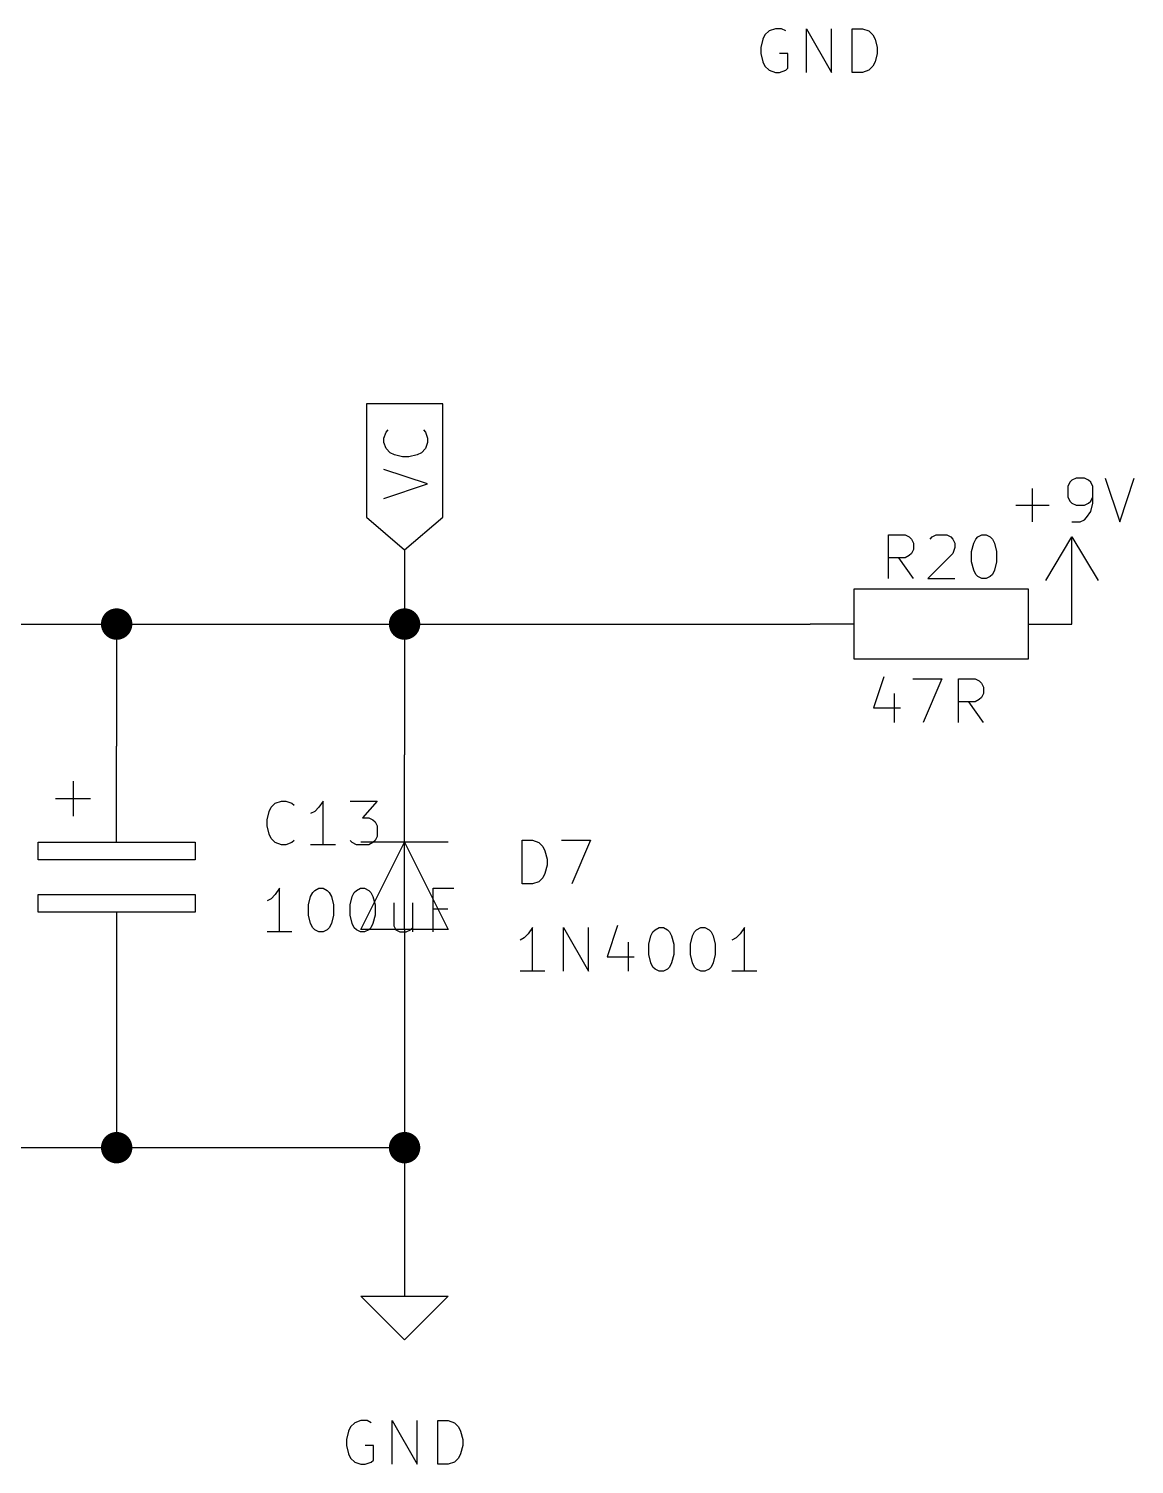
# Model space of a CAD drawing. Extents: x 0.4 to 11.3, y -11.3 to -0.4.
# Drawn here: x 7.714 to 8.981, y -5.338 to -3.693 of the extents above; entities that cross this region are included whole.
import ezdxf

# ---------------------------------------------------------------- set-up
doc = ezdxf.new("R2010")
doc.units = 0
doc.header["$MEASUREMENT"] = 0
for name, color, linetype in [('CYAN2', 4, 'CONTINUOUS'), ('GREEN3', 91, 'CONTINUOUS'), ('RED2', 1, 'CONTINUOUS')]:
    doc.layers.add(name, color=color, linetype=linetype)

msp = doc.modelspace()

# ---------------------------------------------------------------- linework, layer by layer
at = {"layer": 'CYAN2', "linetype": 'CONTINUOUS'}
for p, q in [((8.55809, -3.69995), (8.55571, -3.70471)), ((8.55809, -3.69995), (8.55571, -3.70471)), ((8.56286, -3.69519), (8.55809, -3.69995)), ((8.56286, -3.69519), (8.55809, -3.69995)), ((8.57, -3.6928), (8.56286, -3.69519)), ((8.57, -3.6928), (8.56286, -3.69519)), ((8.57714, -3.6928), (8.57, -3.6928)), ((8.57714, -3.6928), (8.57, -3.6928)), ((8.58191, -3.69519), (8.57714, -3.6928)), ((8.58191, -3.69519), (8.57714, -3.6928)), ((8.60571, -3.7428), (8.60571, -3.6928)), ((8.60571, -3.6928), (8.63428, -3.7428)), ((8.60571, -3.7428), (8.60571, -3.6928)), ((8.60571, -3.6928), (8.63428, -3.7428)), ((8.63428, -3.7428), (8.63428, -3.6928)), ((8.63428, -3.7428), (8.63428, -3.6928)), ((8.65809, -3.7428), (8.65809, -3.6928)), ((8.65809, -3.6928), (8.67, -3.6928)), ((8.65809, -3.7428), (8.65809, -3.6928)), ((8.65809, -3.6928), (8.67, -3.6928)), ((8.67, -3.6928), (8.67714, -3.69519)), ((8.67, -3.6928), (8.67714, -3.69519)), ((8.67714, -3.69519), (8.68191, -3.69995)), ((8.67714, -3.69519), (8.68191, -3.69995)), ((8.68191, -3.69995), (8.68429, -3.70471)), ((8.68191, -3.69995), (8.68429, -3.70471)), ((8.55571, -3.70471), (8.55333, -3.71423)), ((8.55571, -3.70471), (8.55333, -3.71423)), ((8.55333, -3.71423), (8.55333, -3.72137)), ((8.55333, -3.71423), (8.55333, -3.72137)), ((8.68429, -3.70471), (8.68667, -3.71423)), ((8.68429, -3.70471), (8.68667, -3.71423)), ((8.68667, -3.71423), (8.68667, -3.72137)), ((8.68667, -3.71423), (8.68667, -3.72137)), ((8.55333, -3.72137), (8.55571, -3.7309)), ((8.55333, -3.72137), (8.55571, -3.7309)), ((8.55571, -3.7309), (8.55809, -3.73566)), ((8.55571, -3.7309), (8.55809, -3.73566)), ((8.58428, -3.72137), (8.57476, -3.72137)), ((8.58428, -3.72137), (8.57476, -3.72137)), ((8.58428, -3.73804), (8.58428, -3.72137)), ((8.58428, -3.73804), (8.58428, -3.72137)), ((8.68429, -3.7309), (8.68191, -3.73566)), ((8.68429, -3.7309), (8.68191, -3.73566)), ((8.68667, -3.72137), (8.68429, -3.7309)), ((8.68667, -3.72137), (8.68429, -3.7309)), ((8.55809, -3.73566), (8.56286, -3.74043)), ((8.55809, -3.73566), (8.56286, -3.74043)), ((8.56286, -3.74043), (8.57, -3.7428)), ((8.56286, -3.74043), (8.57, -3.7428)), ((8.57, -3.7428), (8.57476, -3.7428)), ((8.57, -3.7428), (8.57476, -3.7428)), ((8.57476, -3.7428), (8.58191, -3.74043)), ((8.57476, -3.7428), (8.58191, -3.74043)), ((8.58191, -3.74043), (8.58428, -3.73804)), ((8.58191, -3.74043), (8.58428, -3.73804)), ((8.67, -3.7428), (8.65809, -3.7428)), ((8.67, -3.7428), (8.65809, -3.7428)), ((8.67714, -3.74043), (8.67, -3.7428)), ((8.67714, -3.74043), (8.67, -3.7428)), ((8.68191, -3.73566), (8.67714, -3.74043)), ((8.68191, -3.73566), (8.67714, -3.74043)), ((8.91, -4.21019), (8.90762, -4.21257)), ((8.91, -4.21019), (8.90762, -4.21257)), ((8.91476, -4.2078), (8.91, -4.21019)), ((8.91476, -4.2078), (8.91, -4.21019)), ((8.92429, -4.2078), (8.91476, -4.2078)), ((8.92429, -4.2078), (8.91476, -4.2078)), ((8.92905, -4.21019), (8.92429, -4.2078)), ((8.92905, -4.21019), (8.92429, -4.2078)), ((8.93143, -4.21257), (8.92905, -4.21019)), ((8.93143, -4.21257), (8.92905, -4.21019)), ((8.94809, -4.2078), (8.96476, -4.2578)), ((8.94809, -4.2078), (8.96476, -4.2578)), ((8.96476, -4.2578), (8.98143, -4.2078)), ((8.96476, -4.2578), (8.98143, -4.2078)), ((8.86476, -4.2578), (8.86476, -4.21971)), ((8.86476, -4.2578), (8.86476, -4.21971)), ((8.90762, -4.21257), (8.90524, -4.21733)), ((8.90762, -4.21257), (8.90524, -4.21733)), ((8.90524, -4.21733), (8.90524, -4.22923)), ((8.90524, -4.21733), (8.90524, -4.22923)), ((8.93381, -4.21733), (8.93143, -4.21257)), ((8.93381, -4.21733), (8.93143, -4.21257)), ((8.93381, -4.23637), (8.93381, -4.21733)), ((8.93381, -4.23637), (8.93381, -4.21733)), ((8.84571, -4.23876), (8.88381, -4.23876)), ((8.84571, -4.23876), (8.88381, -4.23876)), ((8.90524, -4.22923), (8.90762, -4.234)), ((8.90524, -4.22923), (8.90762, -4.234)), ((8.90762, -4.234), (8.91, -4.23637)), ((8.90762, -4.234), (8.91, -4.23637)), ((8.91, -4.23637), (8.91476, -4.23876)), ((8.91, -4.23637), (8.91476, -4.23876)), ((8.91476, -4.23876), (8.92429, -4.23876)), ((8.91476, -4.23876), (8.92429, -4.23876)), ((8.92429, -4.23876), (8.92905, -4.23637)), ((8.92429, -4.23876), (8.92905, -4.23637)), ((8.92905, -4.23637), (8.93143, -4.234)), ((8.92905, -4.23637), (8.93143, -4.234)), ((8.93143, -4.234), (8.93381, -4.22923)), ((8.93143, -4.234), (8.93381, -4.22923)), ((8.93143, -4.2459), (8.93381, -4.23637)), ((8.93143, -4.2459), (8.93381, -4.23637)), ((8.91, -4.2578), (8.91952, -4.2578)), ((8.91, -4.2578), (8.91952, -4.2578)), ((8.91952, -4.2578), (8.92429, -4.25543)), ((8.91952, -4.2578), (8.92429, -4.25543)), ((8.92429, -4.25543), (8.92667, -4.25304)), ((8.92429, -4.25543), (8.92667, -4.25304)), ((8.92667, -4.25304), (8.93143, -4.2459)), ((8.92667, -4.25304), (8.93143, -4.2459)), ((8.69972, -4.3228), (8.69972, -4.2728)), ((8.69972, -4.2728), (8.71876, -4.2728)), ((8.69972, -4.3228), (8.69972, -4.2728)), ((8.69972, -4.2728), (8.71876, -4.2728)), ((8.71876, -4.2728), (8.72353, -4.27519)), ((8.71876, -4.2728), (8.72353, -4.27519)), ((8.72353, -4.27519), (8.72591, -4.27757)), ((8.72353, -4.27519), (8.72591, -4.27757)), ((8.74734, -4.27757), (8.74972, -4.27519)), ((8.74734, -4.27757), (8.74972, -4.27519)), ((8.74972, -4.27519), (8.75448, -4.2728)), ((8.74972, -4.27519), (8.75448, -4.2728)), ((8.75448, -4.2728), (8.76639, -4.2728)), ((8.75448, -4.2728), (8.76639, -4.2728)), ((8.76639, -4.2728), (8.77115, -4.27519)), ((8.76639, -4.2728), (8.77115, -4.27519)), ((8.77115, -4.27519), (8.77353, -4.27757)), ((8.77115, -4.27519), (8.77353, -4.27757)), ((8.79972, -4.27757), (8.8021, -4.27519)), ((8.79972, -4.27757), (8.8021, -4.27519)), ((8.8021, -4.27519), (8.80686, -4.2728)), ((8.8021, -4.27519), (8.80686, -4.2728)), ((8.80686, -4.2728), (8.81162, -4.2728)), ((8.80686, -4.2728), (8.81162, -4.2728)), ((8.81162, -4.2728), (8.81638, -4.27519)), ((8.81162, -4.2728), (8.81638, -4.27519)), ((8.81638, -4.27519), (8.81876, -4.27757)), ((8.81638, -4.27519), (8.81876, -4.27757)), ((8.72591, -4.27757), (8.72829, -4.28233)), ((8.72591, -4.27757), (8.72829, -4.28233)), ((8.72829, -4.28947), (8.72591, -4.29423)), ((8.72829, -4.28947), (8.72591, -4.29423)), ((8.72829, -4.28233), (8.72829, -4.28947)), ((8.72829, -4.28233), (8.72829, -4.28947)), ((8.77353, -4.27757), (8.77591, -4.28233)), ((8.77353, -4.27757), (8.77591, -4.28233)), ((8.77591, -4.28709), (8.77353, -4.29423)), ((8.77591, -4.28709), (8.77353, -4.29423)), ((8.77591, -4.28233), (8.77591, -4.28709)), ((8.77591, -4.28233), (8.77591, -4.28709)), ((8.79496, -4.29185), (8.79733, -4.28233)), ((8.79496, -4.29185), (8.79733, -4.28233)), ((8.79496, -4.30376), (8.79496, -4.29185)), ((8.79496, -4.30376), (8.79496, -4.29185)), ((8.79733, -4.28233), (8.79972, -4.27757)), ((8.79733, -4.28233), (8.79972, -4.27757)), ((8.81876, -4.27757), (8.82115, -4.28233)), ((8.81876, -4.27757), (8.82115, -4.28233)), ((8.82115, -4.28233), (8.82353, -4.29185)), ((8.82115, -4.28233), (8.82353, -4.29185)), ((8.82353, -4.29185), (8.82353, -4.30376)), ((8.82353, -4.29185), (8.82353, -4.30376)), ((8.71876, -4.299), (8.69972, -4.299)), ((8.71876, -4.299), (8.69972, -4.299)), ((8.72829, -4.3228), (8.71162, -4.299)), ((8.72829, -4.3228), (8.71162, -4.299)), ((8.72353, -4.29661), (8.71876, -4.299)), ((8.72353, -4.29661), (8.71876, -4.299)), ((8.72591, -4.29423), (8.72353, -4.29661)), ((8.72591, -4.29423), (8.72353, -4.29661)), ((8.77353, -4.29423), (8.74496, -4.3228)), ((8.77353, -4.29423), (8.74496, -4.3228)), ((8.79733, -4.31328), (8.79496, -4.30376)), ((8.79733, -4.31328), (8.79496, -4.30376)), ((8.82353, -4.30376), (8.82115, -4.31328)), ((8.82353, -4.30376), (8.82115, -4.31328)), ((8.74496, -4.3228), (8.77591, -4.3228)), ((8.74496, -4.3228), (8.77591, -4.3228)), ((8.79972, -4.31804), (8.79733, -4.31328)), ((8.79972, -4.31804), (8.79733, -4.31328)), ((8.8021, -4.32043), (8.79972, -4.31804)), ((8.8021, -4.32043), (8.79972, -4.31804)), ((8.80686, -4.3228), (8.8021, -4.32043)), ((8.80686, -4.3228), (8.8021, -4.32043)), ((8.81162, -4.3228), (8.80686, -4.3228)), ((8.81162, -4.3228), (8.80686, -4.3228)), ((8.81638, -4.32043), (8.81162, -4.3228)), ((8.81638, -4.32043), (8.81162, -4.3228)), ((8.81876, -4.31804), (8.81638, -4.32043)), ((8.81876, -4.31804), (8.81638, -4.32043)), ((8.82115, -4.31328), (8.81876, -4.31804)), ((8.82115, -4.31328), (8.81876, -4.31804)), ((8.69424, -4.43543), (8.68234, -4.47114)), ((8.69424, -4.43543), (8.68234, -4.47114)), ((8.72757, -4.4378), (8.76091, -4.4378)), ((8.72757, -4.4378), (8.76091, -4.4378)), ((8.76091, -4.4378), (8.73948, -4.4878)), ((8.76091, -4.4378), (8.73948, -4.4878)), ((8.77995, -4.4878), (8.77995, -4.4378)), ((8.77995, -4.4378), (8.799, -4.4378)), ((8.77995, -4.4878), (8.77995, -4.4378)), ((8.77995, -4.4378), (8.799, -4.4378)), ((8.799, -4.4378), (8.80376, -4.44019)), ((8.799, -4.4378), (8.80376, -4.44019)), ((8.80376, -4.44019), (8.80615, -4.44257)), ((8.80376, -4.44019), (8.80615, -4.44257)), ((8.70615, -4.45447), (8.70615, -4.4878)), ((8.70615, -4.45447), (8.70615, -4.4878)), ((8.80615, -4.44257), (8.80852, -4.44733)), ((8.80615, -4.44257), (8.80852, -4.44733)), ((8.80852, -4.45447), (8.80615, -4.45923)), ((8.80852, -4.45447), (8.80615, -4.45923)), ((8.80852, -4.44733), (8.80852, -4.45447)), ((8.80852, -4.44733), (8.80852, -4.45447)), ((8.68234, -4.47114), (8.71329, -4.47114)), ((8.68234, -4.47114), (8.71329, -4.47114)), ((8.799, -4.464), (8.77995, -4.464)), ((8.799, -4.464), (8.77995, -4.464)), ((8.80852, -4.4878), (8.79186, -4.464)), ((8.80852, -4.4878), (8.79186, -4.464)), ((8.80376, -4.46161), (8.799, -4.464)), ((8.80376, -4.46161), (8.799, -4.464)), ((8.80615, -4.45923), (8.80376, -4.46161)), ((8.80615, -4.45923), (8.80376, -4.46161)), ((7.98972, -4.58971), (7.9921, -4.58495)), ((7.98972, -4.58971), (7.9921, -4.58495)), ((7.9921, -4.58495), (7.99686, -4.58019)), ((7.9921, -4.58495), (7.99686, -4.58019)), ((7.99686, -4.58019), (8.004, -4.5778)), ((7.99686, -4.58019), (8.004, -4.5778)), ((8.004, -4.5778), (8.00876, -4.5778)), ((8.004, -4.5778), (8.00876, -4.5778)), ((8.00876, -4.5778), (8.01591, -4.58019)), ((8.00876, -4.5778), (8.01591, -4.58019)), ((8.01591, -4.58019), (8.01829, -4.58257)), ((8.01591, -4.58019), (8.01829, -4.58257)), ((8.04686, -4.58495), (8.0421, -4.58971)), ((8.04686, -4.58495), (8.0421, -4.58971)), ((8.05162, -4.5778), (8.04686, -4.58495)), ((8.05162, -4.5778), (8.04686, -4.58495)), ((8.05162, -4.6278), (8.05162, -4.5778)), ((8.05162, -4.6278), (8.05162, -4.5778)), ((8.08257, -4.5778), (8.11353, -4.5778)), ((8.08257, -4.5778), (8.11353, -4.5778)), ((8.11353, -4.5778), (8.09686, -4.59685)), ((8.11353, -4.5778), (8.09686, -4.59685)), ((7.98734, -4.59923), (7.98972, -4.58971)), ((7.98734, -4.59923), (7.98972, -4.58971)), ((7.98734, -4.60637), (7.98734, -4.59923)), ((7.98734, -4.60637), (7.98734, -4.59923)), ((8.0421, -4.58971), (8.03734, -4.59209)), ((8.0421, -4.58971), (8.03734, -4.59209)), ((8.09686, -4.59685), (8.104, -4.59685)), ((8.09686, -4.59685), (8.104, -4.59685)), ((8.104, -4.59685), (8.10876, -4.59923)), ((8.104, -4.59685), (8.10876, -4.59923)), ((8.10876, -4.59923), (8.11115, -4.60161)), ((8.10876, -4.59923), (8.11115, -4.60161)), ((8.11115, -4.60161), (8.11353, -4.60637)), ((8.11115, -4.60161), (8.11353, -4.60637)), ((7.98972, -4.6159), (7.98734, -4.60637)), ((7.98972, -4.6159), (7.98734, -4.60637)), ((7.9921, -4.62066), (7.98972, -4.6159)), ((7.9921, -4.62066), (7.98972, -4.6159)), ((7.99686, -4.62543), (7.9921, -4.62066)), ((7.99686, -4.62543), (7.9921, -4.62066)), ((8.11353, -4.61828), (8.11115, -4.62304)), ((8.11353, -4.61828), (8.11115, -4.62304)), ((8.11353, -4.60637), (8.11353, -4.61828)), ((8.11353, -4.60637), (8.11353, -4.61828)), ((8.004, -4.6278), (7.99686, -4.62543)), ((8.004, -4.6278), (7.99686, -4.62543)), ((8.00876, -4.6278), (8.004, -4.6278)), ((8.00876, -4.6278), (8.004, -4.6278)), ((8.01591, -4.62543), (8.00876, -4.6278)), ((8.01591, -4.62543), (8.00876, -4.6278)), ((8.01829, -4.62304), (8.01591, -4.62543)), ((8.01829, -4.62304), (8.01591, -4.62543)), ((8.06591, -4.6278), (8.03734, -4.6278)), ((8.06591, -4.6278), (8.03734, -4.6278)), ((8.08496, -4.62543), (8.08257, -4.62304)), ((8.08496, -4.62543), (8.08257, -4.62304)), ((8.08972, -4.6278), (8.08496, -4.62543)), ((8.08972, -4.6278), (8.08496, -4.62543)), ((8.104, -4.6278), (8.08972, -4.6278)), ((8.104, -4.6278), (8.08972, -4.6278)), ((8.10876, -4.62543), (8.104, -4.6278)), ((8.10876, -4.62543), (8.104, -4.6278)), ((8.11115, -4.62304), (8.10876, -4.62543)), ((8.11115, -4.62304), (8.10876, -4.62543)), ((8.27972, -4.6728), (8.27972, -4.6228)), ((8.27972, -4.6228), (8.29162, -4.6228)), ((8.27972, -4.6728), (8.27972, -4.6228)), ((8.27972, -4.6228), (8.29162, -4.6228)), ((8.29162, -4.6228), (8.29876, -4.62519)), ((8.29162, -4.6228), (8.29876, -4.62519)), ((8.29876, -4.62519), (8.30353, -4.62995)), ((8.29876, -4.62519), (8.30353, -4.62995)), ((8.30353, -4.62995), (8.30591, -4.63471)), ((8.30353, -4.62995), (8.30591, -4.63471)), ((8.30591, -4.63471), (8.30829, -4.64423)), ((8.30591, -4.63471), (8.30829, -4.64423)), ((8.32496, -4.6228), (8.35829, -4.6228)), ((8.32496, -4.6228), (8.35829, -4.6228)), ((8.35829, -4.6228), (8.33686, -4.6728)), ((8.35829, -4.6228), (8.33686, -4.6728)), ((8.30829, -4.65137), (8.30591, -4.6609)), ((8.30829, -4.65137), (8.30591, -4.6609)), ((8.30829, -4.64423), (8.30829, -4.65137)), ((8.30829, -4.64423), (8.30829, -4.65137)), ((8.29876, -4.67043), (8.29162, -4.6728)), ((8.29876, -4.67043), (8.29162, -4.6728)), ((8.30353, -4.66566), (8.29876, -4.67043)), ((8.30353, -4.66566), (8.29876, -4.67043)), ((8.30591, -4.6609), (8.30353, -4.66566)), ((8.30591, -4.6609), (8.30353, -4.66566)), ((7.99686, -4.68495), (7.9921, -4.68971)), ((7.99686, -4.68495), (7.9921, -4.68971)), ((8.00162, -4.6778), (7.99686, -4.68495)), ((8.00162, -4.6778), (7.99686, -4.68495)), ((8.00162, -4.7278), (8.00162, -4.6778)), ((8.00162, -4.7278), (8.00162, -4.6778)), ((8.03496, -4.69685), (8.03733, -4.68733)), ((8.03496, -4.69685), (8.03733, -4.68733)), ((8.03733, -4.68733), (8.03972, -4.68257)), ((8.03733, -4.68733), (8.03972, -4.68257)), ((8.03972, -4.68257), (8.0421, -4.68019)), ((8.03972, -4.68257), (8.0421, -4.68019)), ((8.0421, -4.68019), (8.04686, -4.6778)), ((8.0421, -4.68019), (8.04686, -4.6778)), ((8.04686, -4.6778), (8.05162, -4.6778)), ((8.04686, -4.6778), (8.05162, -4.6778)), ((8.05162, -4.6778), (8.05638, -4.68019)), ((8.05162, -4.6778), (8.05638, -4.68019)), ((8.05638, -4.68019), (8.05876, -4.68257)), ((8.05638, -4.68019), (8.05876, -4.68257)), ((8.05876, -4.68257), (8.06115, -4.68733)), ((8.05876, -4.68257), (8.06115, -4.68733)), ((8.06115, -4.68733), (8.06353, -4.69685)), ((8.06115, -4.68733), (8.06353, -4.69685)), ((8.08257, -4.69685), (8.08495, -4.68733)), ((8.08257, -4.69685), (8.08495, -4.68733)), ((8.08495, -4.68733), (8.08733, -4.68257)), ((8.08495, -4.68733), (8.08733, -4.68257)), ((8.08733, -4.68257), (8.08972, -4.68019)), ((8.08733, -4.68257), (8.08972, -4.68019)), ((8.08972, -4.68019), (8.09448, -4.6778)), ((8.08972, -4.68019), (8.09448, -4.6778)), ((8.09448, -4.6778), (8.09924, -4.6778)), ((8.09448, -4.6778), (8.09924, -4.6778)), ((8.09924, -4.6778), (8.104, -4.68019)), ((8.09924, -4.6778), (8.104, -4.68019)), ((8.104, -4.68019), (8.10638, -4.68257)), ((8.104, -4.68019), (8.10638, -4.68257)), ((8.10638, -4.68257), (8.10876, -4.68733)), ((8.10638, -4.68257), (8.10876, -4.68733)), ((8.10876, -4.68733), (8.11115, -4.69685)), ((8.10876, -4.68733), (8.11115, -4.69685)), ((8.17781, -4.7278), (8.17781, -4.6778)), ((8.17781, -4.6778), (8.20162, -4.6778)), ((8.17781, -4.7278), (8.17781, -4.6778)), ((8.17781, -4.6778), (8.20162, -4.6778)), ((8.29162, -4.6728), (8.27972, -4.6728)), ((8.29162, -4.6728), (8.27972, -4.6728)), ((7.9921, -4.68971), (7.98734, -4.69209)), ((7.9921, -4.68971), (7.98734, -4.69209)), ((8.03496, -4.70876), (8.03496, -4.69685)), ((8.03496, -4.70876), (8.03496, -4.69685)), ((8.06353, -4.69685), (8.06353, -4.70876)), ((8.06353, -4.69685), (8.06353, -4.70876)), ((8.08257, -4.70876), (8.08257, -4.69685)), ((8.08257, -4.70876), (8.08257, -4.69685)), ((8.11115, -4.69685), (8.11115, -4.70876)), ((8.11115, -4.69685), (8.11115, -4.70876)), ((8.13257, -4.69447), (8.13257, -4.72066)), ((8.13257, -4.69447), (8.13257, -4.72066)), ((8.154, -4.69447), (8.154, -4.7278)), ((8.154, -4.69447), (8.154, -4.7278)), ((8.19448, -4.70161), (8.17781, -4.70161)), ((8.19448, -4.70161), (8.17781, -4.70161)), ((8.03733, -4.71828), (8.03496, -4.70876)), ((8.03733, -4.71828), (8.03496, -4.70876)), ((8.03972, -4.72304), (8.03733, -4.71828)), ((8.03972, -4.72304), (8.03733, -4.71828)), ((8.06115, -4.71828), (8.05876, -4.72304)), ((8.06115, -4.71828), (8.05876, -4.72304)), ((8.06353, -4.70876), (8.06115, -4.71828)), ((8.06353, -4.70876), (8.06115, -4.71828)), ((8.08495, -4.71828), (8.08257, -4.70876)), ((8.08495, -4.71828), (8.08257, -4.70876)), ((8.08733, -4.72304), (8.08495, -4.71828)), ((8.08733, -4.72304), (8.08495, -4.71828)), ((8.10876, -4.71828), (8.10638, -4.72304)), ((8.10876, -4.71828), (8.10638, -4.72304)), ((8.11115, -4.70876), (8.10876, -4.71828)), ((8.11115, -4.70876), (8.10876, -4.71828)), ((8.13257, -4.72066), (8.13495, -4.72543)), ((8.13257, -4.72066), (8.13495, -4.72543)), ((8.38924, -4.72043), (8.37734, -4.75614)), ((8.38924, -4.72043), (8.37734, -4.75614)), ((8.01591, -4.7278), (7.98734, -4.7278)), ((8.01591, -4.7278), (7.98734, -4.7278)), ((8.0421, -4.72543), (8.03972, -4.72304)), ((8.0421, -4.72543), (8.03972, -4.72304)), ((8.04686, -4.7278), (8.0421, -4.72543)), ((8.04686, -4.7278), (8.0421, -4.72543)), ((8.05162, -4.7278), (8.04686, -4.7278)), ((8.05162, -4.7278), (8.04686, -4.7278)), ((8.05638, -4.72543), (8.05162, -4.7278)), ((8.05638, -4.72543), (8.05162, -4.7278)), ((8.05876, -4.72304), (8.05638, -4.72543)), ((8.05876, -4.72304), (8.05638, -4.72543)), ((8.08972, -4.72543), (8.08733, -4.72304)), ((8.08972, -4.72543), (8.08733, -4.72304)), ((8.09448, -4.7278), (8.08972, -4.72543)), ((8.09448, -4.7278), (8.08972, -4.72543)), ((8.09924, -4.7278), (8.09448, -4.7278)), ((8.09924, -4.7278), (8.09448, -4.7278)), ((8.104, -4.72543), (8.09924, -4.7278)), ((8.104, -4.72543), (8.09924, -4.7278)), ((8.10638, -4.72304), (8.104, -4.72543)), ((8.10638, -4.72304), (8.104, -4.72543)), ((8.13495, -4.72543), (8.13972, -4.7278)), ((8.13495, -4.72543), (8.13972, -4.7278)), ((8.13972, -4.7278), (8.14686, -4.7278)), ((8.13972, -4.7278), (8.14686, -4.7278)), ((8.14686, -4.7278), (8.15162, -4.72543)), ((8.14686, -4.7278), (8.15162, -4.72543)), ((8.15162, -4.72543), (8.154, -4.72304)), ((8.15162, -4.72543), (8.154, -4.72304)), ((8.2821, -4.73471), (8.27734, -4.73709)), ((8.2821, -4.73471), (8.27734, -4.73709)), ((8.28686, -4.72995), (8.2821, -4.73471)), ((8.28686, -4.72995), (8.2821, -4.73471)), ((8.29162, -4.7228), (8.28686, -4.72995)), ((8.29162, -4.7228), (8.28686, -4.72995)), ((8.29162, -4.7728), (8.29162, -4.7228)), ((8.29162, -4.7728), (8.29162, -4.7228)), ((8.32733, -4.7728), (8.32733, -4.7228)), ((8.32733, -4.7228), (8.35591, -4.7728)), ((8.32733, -4.7728), (8.32733, -4.7228)), ((8.32733, -4.7228), (8.35591, -4.7728)), ((8.35591, -4.7728), (8.35591, -4.7228)), ((8.35591, -4.7728), (8.35591, -4.7228)), ((8.42496, -4.74185), (8.42733, -4.73233)), ((8.42496, -4.74185), (8.42733, -4.73233)), ((8.42733, -4.73233), (8.42972, -4.72757)), ((8.42733, -4.73233), (8.42972, -4.72757)), ((8.42972, -4.72757), (8.4321, -4.72519)), ((8.42972, -4.72757), (8.4321, -4.72519)), ((8.4321, -4.72519), (8.43686, -4.7228)), ((8.4321, -4.72519), (8.43686, -4.7228)), ((8.43686, -4.7228), (8.44162, -4.7228)), ((8.43686, -4.7228), (8.44162, -4.7228)), ((8.44162, -4.7228), (8.44638, -4.72519)), ((8.44162, -4.7228), (8.44638, -4.72519)), ((8.44638, -4.72519), (8.44876, -4.72757)), ((8.44638, -4.72519), (8.44876, -4.72757)), ((8.44876, -4.72757), (8.45115, -4.73233)), ((8.44876, -4.72757), (8.45115, -4.73233)), ((8.45115, -4.73233), (8.45353, -4.74185)), ((8.45115, -4.73233), (8.45353, -4.74185)), ((8.47257, -4.74185), (8.47495, -4.73233)), ((8.47257, -4.74185), (8.47495, -4.73233)), ((8.47495, -4.73233), (8.47733, -4.72757)), ((8.47495, -4.73233), (8.47733, -4.72757)), ((8.47733, -4.72757), (8.47972, -4.72519)), ((8.47733, -4.72757), (8.47972, -4.72519)), ((8.47972, -4.72519), (8.48448, -4.7228)), ((8.47972, -4.72519), (8.48448, -4.7228)), ((8.48448, -4.7228), (8.48924, -4.7228)), ((8.48448, -4.7228), (8.48924, -4.7228)), ((8.48924, -4.7228), (8.494, -4.72519)), ((8.48924, -4.7228), (8.494, -4.72519)), ((8.494, -4.72519), (8.49638, -4.72757)), ((8.494, -4.72519), (8.49638, -4.72757)), ((8.49638, -4.72757), (8.49876, -4.73233)), ((8.49638, -4.72757), (8.49876, -4.73233)), ((8.49876, -4.73233), (8.50115, -4.74185)), ((8.49876, -4.73233), (8.50115, -4.74185)), ((8.52495, -4.73471), (8.52019, -4.73709)), ((8.52495, -4.73471), (8.52019, -4.73709)), ((8.52972, -4.72995), (8.52495, -4.73471)), ((8.52972, -4.72995), (8.52495, -4.73471)), ((8.53448, -4.7228), (8.52972, -4.72995)), ((8.53448, -4.7228), (8.52972, -4.72995)), ((8.53448, -4.7728), (8.53448, -4.7228)), ((8.53448, -4.7728), (8.53448, -4.7228)), ((8.40115, -4.73947), (8.40115, -4.7728)), ((8.40115, -4.73947), (8.40115, -4.7728)), ((8.42496, -4.75376), (8.42496, -4.74185)), ((8.42496, -4.75376), (8.42496, -4.74185)), ((8.42733, -4.76328), (8.42496, -4.75376)), ((8.42733, -4.76328), (8.42496, -4.75376)), ((8.45353, -4.75376), (8.45115, -4.76328)), ((8.45353, -4.75376), (8.45115, -4.76328)), ((8.45353, -4.74185), (8.45353, -4.75376)), ((8.45353, -4.74185), (8.45353, -4.75376)), ((8.47257, -4.75376), (8.47257, -4.74185)), ((8.47257, -4.75376), (8.47257, -4.74185)), ((8.47495, -4.76328), (8.47257, -4.75376)), ((8.47495, -4.76328), (8.47257, -4.75376)), ((8.50115, -4.75376), (8.49876, -4.76328)), ((8.50115, -4.75376), (8.49876, -4.76328)), ((8.50115, -4.74185), (8.50115, -4.75376)), ((8.50115, -4.74185), (8.50115, -4.75376)), ((8.37734, -4.75614), (8.40829, -4.75614)), ((8.37734, -4.75614), (8.40829, -4.75614)), ((8.42972, -4.76804), (8.42733, -4.76328)), ((8.42972, -4.76804), (8.42733, -4.76328)), ((8.4321, -4.77043), (8.42972, -4.76804)), ((8.4321, -4.77043), (8.42972, -4.76804)), ((8.43686, -4.7728), (8.4321, -4.77043)), ((8.43686, -4.7728), (8.4321, -4.77043)), ((8.44638, -4.77043), (8.44162, -4.7728)), ((8.44638, -4.77043), (8.44162, -4.7728)), ((8.44876, -4.76804), (8.44638, -4.77043)), ((8.44876, -4.76804), (8.44638, -4.77043)), ((8.45115, -4.76328), (8.44876, -4.76804)), ((8.45115, -4.76328), (8.44876, -4.76804)), ((8.47733, -4.76804), (8.47495, -4.76328)), ((8.47733, -4.76804), (8.47495, -4.76328)), ((8.47972, -4.77043), (8.47733, -4.76804)), ((8.47972, -4.77043), (8.47733, -4.76804)), ((8.48448, -4.7728), (8.47972, -4.77043)), ((8.48448, -4.7728), (8.47972, -4.77043)), ((8.494, -4.77043), (8.48924, -4.7728)), ((8.494, -4.77043), (8.48924, -4.7728)), ((8.49638, -4.76804), (8.494, -4.77043)), ((8.49638, -4.76804), (8.494, -4.77043)), ((8.49876, -4.76328), (8.49638, -4.76804)), ((8.49876, -4.76328), (8.49638, -4.76804)), ((8.30591, -4.7728), (8.27734, -4.7728)), ((8.30591, -4.7728), (8.27734, -4.7728)), ((8.44162, -4.7728), (8.43686, -4.7728)), ((8.44162, -4.7728), (8.43686, -4.7728)), ((8.48924, -4.7728), (8.48448, -4.7728)), ((8.48924, -4.7728), (8.48448, -4.7728)), ((8.54876, -4.7728), (8.52019, -4.7728)), ((8.54876, -4.7728), (8.52019, -4.7728)), ((8.08309, -5.29495), (8.08071, -5.29971)), ((8.08786, -5.29019), (8.08309, -5.29495)), ((8.095, -5.2878), (8.08786, -5.29019)), ((8.10214, -5.2878), (8.095, -5.2878)), ((8.10691, -5.29019), (8.10214, -5.2878)), ((8.13071, -5.3378), (8.13071, -5.2878)), ((8.13071, -5.2878), (8.15928, -5.3378)), ((8.15928, -5.3378), (8.15928, -5.2878)), ((8.18309, -5.3378), (8.18309, -5.2878)), ((8.18309, -5.2878), (8.195, -5.2878)), ((8.195, -5.2878), (8.20214, -5.29019)), ((8.20214, -5.29019), (8.20691, -5.29495)), ((8.20691, -5.29495), (8.20929, -5.29971)), ((8.08071, -5.29971), (8.07833, -5.30923)), ((8.07833, -5.30923), (8.07833, -5.31637)), ((8.20929, -5.29971), (8.21167, -5.30923)), ((8.21167, -5.30923), (8.21167, -5.31637)), ((8.07833, -5.31637), (8.08071, -5.3259)), ((8.08071, -5.3259), (8.08309, -5.33066)), ((8.10928, -5.31637), (8.09976, -5.31637)), ((8.10928, -5.33304), (8.10928, -5.31637)), ((8.20929, -5.3259), (8.20691, -5.33066)), ((8.21167, -5.31637), (8.20929, -5.3259)), ((8.08309, -5.33066), (8.08786, -5.33543)), ((8.08786, -5.33543), (8.095, -5.3378)), ((8.095, -5.3378), (8.09976, -5.3378)), ((8.09976, -5.3378), (8.10691, -5.33543)), ((8.10691, -5.33543), (8.10928, -5.33304)), ((8.195, -5.3378), (8.18309, -5.3378)), ((8.20214, -5.33543), (8.195, -5.3378)), ((8.20691, -5.33066), (8.20214, -5.33543))]:
    msp.add_line(p, q, dxfattribs=at)
at = {"layer": 'GREEN3', "linetype": 'CONTINUOUS'}
for p, q in [((8.145, -4.29), (8.145, -4.375)), ((7.44, -4.375), (7.815, -4.375)), ((7.815, -4.375), (7.815, -4.515)), ((7.815, -4.375), (8.145, -4.375)), ((8.145, -4.375), (8.61, -4.375)), ((8.145, -4.375), (8.145, -4.525)), ((7.815, -4.815), (7.815, -4.975)), ((8.145, -4.825), (8.145, -4.975)), ((7.815, -4.975), (7.44, -4.975)), ((8.145, -4.975), (7.815, -4.975)), ((8.145, -4.975), (8.145, -5.095))]:
    msp.add_line(p, q, dxfattribs=at)
at = {"layer": 'GREEN3', "const_width": 0.018}
for points in [[(7.806, -4.375, 1), (7.824, -4.375, 1)], [(8.136, -4.375, 1), (8.154, -4.375, 1)], [(7.806, -4.975, 1), (7.824, -4.975, 1)], [(8.136, -4.975, 1), (8.154, -4.975, 1)]]:
    msp.add_lwpolyline(points, format="xyb", close=True, dxfattribs=at)
at = {"layer": 'RED2', "linetype": 'CONTINUOUS'}
for p, q in [((8.145, -4.12275), (8.10124, -4.12275)), ((8.10124, -4.12275), (8.10124, -4.2525)), ((8.18876, -4.12275), (8.145, -4.12275)), ((8.18876, -4.2525), (8.18876, -4.12275)), ((8.12138, -4.16208), (8.12376, -4.15493)), ((8.12376, -4.15493), (8.12614, -4.15256)), ((8.16662, -4.15256), (8.169, -4.15493)), ((8.169, -4.15493), (8.17138, -4.16208)), ((8.12138, -4.16684), (8.12138, -4.16208)), ((8.12376, -4.17398), (8.12138, -4.16684)), ((8.12852, -4.17874), (8.12376, -4.17398)), ((8.169, -4.17398), (8.16424, -4.17874)), ((8.17138, -4.16684), (8.169, -4.17398)), ((8.17138, -4.16208), (8.17138, -4.16684)), ((8.13328, -4.18113), (8.12852, -4.17874)), ((8.14281, -4.1835), (8.13328, -4.18113)), ((8.14995, -4.1835), (8.14281, -4.1835)), ((8.15947, -4.18113), (8.14995, -4.1835)), ((8.16424, -4.17874), (8.15947, -4.18113)), ((8.17138, -4.21446), (8.12138, -4.19779)), ((8.12138, -4.23113), (8.17138, -4.21446)), ((8.10124, -4.2525), (8.145, -4.29)), ((8.145, -4.29), (8.18876, -4.2525)), ((8.88, -4.325), (8.91, -4.275)), ((8.91, -4.375), (8.91, -4.275)), ((8.91, -4.275), (8.94, -4.325)), ((8.86, -4.335), (8.66, -4.335)), ((8.66, -4.335), (8.66, -4.415)), ((8.86, -4.415), (8.86, -4.335)), ((8.66, -4.375), (8.61, -4.375)), ((8.66, -4.375), (8.61, -4.375)), ((8.86, -4.375), (8.91, -4.375)), ((8.86, -4.375), (8.91, -4.375)), ((8.66, -4.415), (8.86, -4.415)), ((7.815, -4.625), (7.815, -4.515)), ((7.815, -4.625), (7.815, -4.515)), ((8.145, -4.625), (8.145, -4.525)), ((8.145, -4.625), (8.145, -4.525)), ((7.765, -4.555), (7.765, -4.595)), ((7.745, -4.575), (7.785, -4.575)), ((7.725, -4.645), (7.725, -4.625)), ((7.725, -4.625), (7.905, -4.625)), ((7.905, -4.625), (7.905, -4.645)), ((8.195, -4.625), (8.095, -4.625)), ((8.095, -4.725), (8.145, -4.625)), ((8.145, -4.725), (8.145, -4.625)), ((8.145, -4.625), (8.195, -4.725)), ((7.905, -4.645), (7.725, -4.645)), ((7.725, -4.705), (7.725, -4.685)), ((7.725, -4.685), (7.905, -4.685)), ((7.905, -4.685), (7.905, -4.705)), ((7.905, -4.705), (7.725, -4.705)), ((7.815, -4.705), (7.815, -4.815)), ((7.815, -4.705), (7.815, -4.815)), ((8.195, -4.725), (8.095, -4.725)), ((8.145, -4.725), (8.145, -4.825)), ((8.145, -4.725), (8.145, -4.825)), ((8.145, -5.095), (8.145, -5.145)), ((8.145, -5.195), (8.095, -5.145)), ((8.095, -5.145), (8.145, -5.145)), ((8.145, -5.145), (8.195, -5.145)), ((8.195, -5.145), (8.145, -5.195))]:
    msp.add_line(p, q, dxfattribs=at)

doc.saveas('drawing.dxf')
